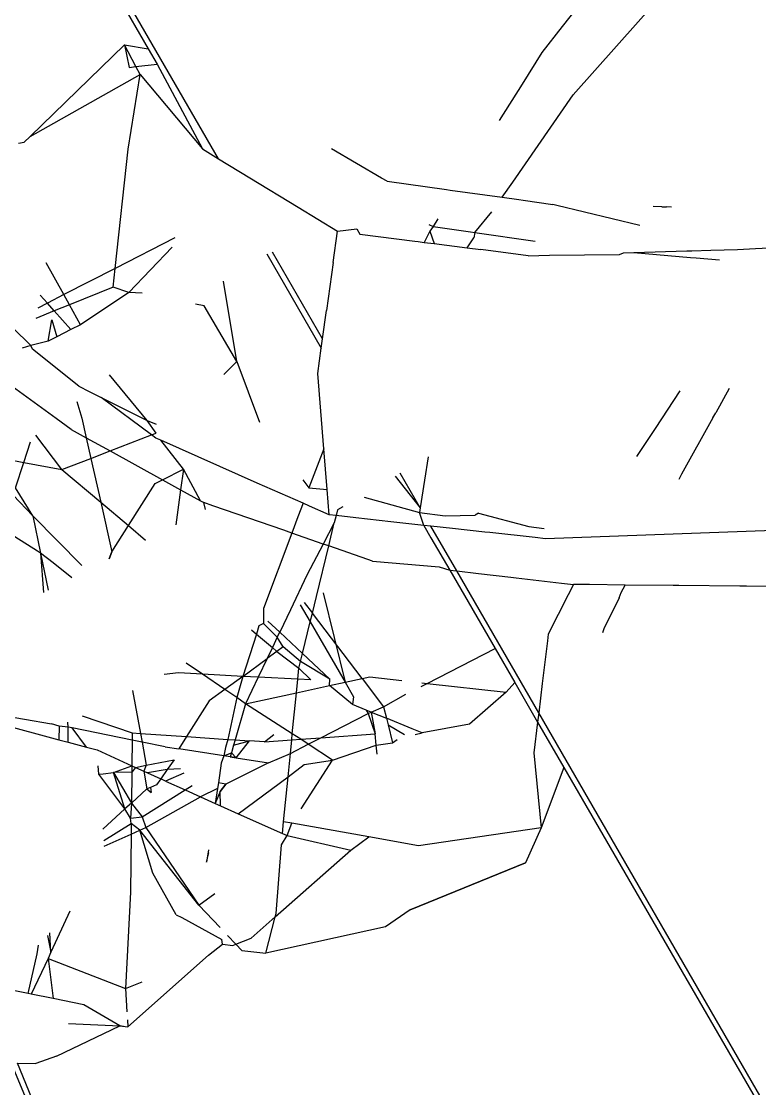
# Model space of a CAD drawing. Header units: inches. Extents: x 3324238 to 135265466, y -1036581 to 20094598.
# Drawn here: x 3354735.7268 to 3354735.97, y -519089.3558 to -519089.0039 of the extents above; entities that cross this region are included whole.
import ezdxf

# ---------------------------------------------------------------- set-up
doc = ezdxf.new("R2010")
doc.units = ezdxf.units.IN
doc.header["$MEASUREMENT"] = 0

msp = doc.modelspace()

# ---------------------------------------------------------------- linework, layer by layer
for p, q in [((3354735.7917, -519089.04922, 0.00267), (3354735.68972, -519088.87267, 0.00267)), ((3354735.73217, -519088.95003, 0.00267), (3354735.76856, -519089.013, 0.00267)), ((3354735.90863, -519089.0281, 0.00267), (3354735.95396, -519088.97701, 0.00267)), ((3354735.91769, -519088.98937, 0.00267), (3354735.90497, -519089.0056, 0.00267)), ((3354735.90497, -519089.0056, 0.00267), (3354735.89826, -519089.01417, 0.00267)), ((3354735.72967, -519089.04186, 0.00267), (3354735.76075, -519089.01166, 0.00267)), ((3354735.76075, -519089.01166, 0.00267), (3354735.76856, -519089.013, 0.00267)), ((3354735.76075, -519089.01166, 0.00267), (3354735.76232, -519089.01909, 0.00267)), ((3354735.76453, -519089.01883, 0.00267), (3354735.76075, -519089.01166, 0.00267)), ((3354735.76856, -519089.013, 0.00267), (3354735.77147, -519089.01803, 0.00267)), ((3354735.89826, -519089.01417, 0.00267), (3354735.89172, -519089.02462, 0.00267)), ((3354735.76232, -519089.01909, 0.00267), (3354735.76453, -519089.01883, 0.00267)), ((3354735.76453, -519089.01883, 0.00267), (3354735.77147, -519089.01803, 0.00267)), ((3354735.76588, -519089.02141, 0.00267), (3354735.76453, -519089.01883, 0.00267)), ((3354735.77147, -519089.01803, 0.00267), (3354735.7864, -519089.04599, 0.00267)), ((3354735.72967, -519089.04186, 0.00267), (3354735.76588, -519089.02141, 0.00267)), ((3354735.76191, -519089.04604, 0.00267), (3354735.76588, -519089.02141, 0.00267)), ((3354735.76588, -519089.02141, 0.00267), (3354735.7864, -519089.04599, 0.00267)), ((3354735.89172, -519089.02462, 0.00267), (3354735.88421, -519089.03663, 0.00267)), ((3354735.90119, -519089.03882, 0.00267), (3354735.90863, -519089.0281, 0.00267)), ((3354735.88866, -519089.05689, 0.00267), (3354735.90119, -519089.03882, 0.00267)), ((3354735.72581, -519089.04404, 0.00267), (3354735.72769, -519089.04379, 0.00267)), ((3354735.72769, -519089.04379, 0.00267), (3354735.72967, -519089.04186, 0.00267)), ((3354735.75769, -519089.08536, 0.00267), (3354735.76191, -519089.04604, 0.00267)), ((3354735.7864, -519089.04599, 0.00267), (3354735.7917, -519089.04922, 0.00267)), ((3354735.84546, -519089.05559, 0.00267), (3354735.82892, -519089.04599, 0.00267)), ((3354735.7917, -519089.04922, 0.00267), (3354735.80204, -519089.05552, 0.00267)), ((3354735.80204, -519089.05552, 0.00267), (3354735.81792, -519089.06519, 0.00267)), ((3354735.84728, -519089.05665, 0.00267), (3354735.84546, -519089.05559, 0.00267)), ((3354735.84728, -519089.05665, 0.00267), (3354735.86679, -519089.05936, 0.00267)), ((3354735.88517, -519089.06192, 0.00267), (3354735.88866, -519089.05689, 0.00267)), ((3354735.86679, -519089.05936, 0.00267), (3354735.8681, -519089.05955, 0.00267)), ((3354735.8681, -519089.05955, 0.00267), (3354735.88517, -519089.06192, 0.00267)), ((3354735.81792, -519089.06519, 0.00267), (3354735.83091, -519089.0731, 0.00267)), ((3354735.88517, -519089.06192, 0.00267), (3354735.89062, -519089.06268, 0.00267)), ((3354735.89062, -519089.06268, 0.00267), (3354735.89212, -519089.06289, 0.00267)), ((3354735.89212, -519089.06289, 0.00267), (3354735.90191, -519089.06425, 0.00267)), ((3354735.90324, -519089.06458, 0.00267), (3354735.90191, -519089.06425, 0.00267)), ((3354735.93055, -519089.07125, 0.00267), (3354735.90324, -519089.06458, 0.00267)), ((3354735.93775, -519089.06507, 0.00267), (3354735.93493, -519089.06501, 0.00267)), ((3354735.93775, -519089.06507, 0.00267), (3354735.93935, -519089.06511, 0.00267)), ((3354735.94102, -519089.06515, 0.00267), (3354735.93935, -519089.06511, 0.00267)), ((3354735.87616, -519089.0735, 0.00267), (3354735.88182, -519089.06676, 0.00267)), ((3354735.86099, -519089.07085, 0.00267), (3354735.86245, -519089.07151, 0.00267)), ((3354735.86245, -519089.07151, 0.00267), (3354735.86137, -519089.07313, 0.00267)), ((3354735.86397, -519089.06898, 0.00267), (3354735.86245, -519089.07151, 0.00267)), ((3354735.86245, -519089.07151, 0.00267), (3354735.87476, -519089.0733, 0.00267)), ((3354735.77736, -519089.07527, 0.00267), (3354735.75769, -519089.08536, 0.00267)), ((3354735.82949, -519089.08342, 0.00267), (3354735.83091, -519089.0731, 0.00267)), ((3354735.83091, -519089.0731, 0.00267), (3354735.83727, -519089.07231, 0.00267)), ((3354735.83727, -519089.07231, 0.00267), (3354735.83828, -519089.07405, 0.00267)), ((3354735.83828, -519089.07405, 0.00267), (3354735.85637, -519089.07637, 0.00267)), ((3354735.86137, -519089.07313, 0.00267), (3354735.85953, -519089.07678, 0.00267)), ((3354735.86137, -519089.07313, 0.00267), (3354735.86279, -519089.0772, 0.00267)), ((3354735.87362, -519089.07859, 0.00267), (3354735.8759, -519089.07529, 0.00267)), ((3354735.87476, -519089.0733, 0.00267), (3354735.87616, -519089.0735, 0.00267)), ((3354735.87616, -519089.0735, 0.00267), (3354735.8759, -519089.07529, 0.00267)), ((3354735.87616, -519089.0735, 0.00267), (3354735.89607, -519089.07639, 0.00267)), ((3354735.77642, -519089.07833, 0.00267), (3354735.7622, -519089.09335, 0.00267)), ((3354735.85637, -519089.07637, 0.00267), (3354735.85755, -519089.07652, 0.00267)), ((3354735.85755, -519089.07652, 0.00267), (3354735.85953, -519089.07678, 0.00267)), ((3354735.85953, -519089.07678, 0.00267), (3354735.86279, -519089.0772, 0.00267)), ((3354735.86279, -519089.0772, 0.00267), (3354735.87362, -519089.07859, 0.00267)), ((3354735.87362, -519089.07859, 0.00267), (3354735.87812, -519089.07917, 0.00267)), ((3354735.89376, -519089.08118, 0.00267), (3354735.87812, -519089.07917, 0.00267)), ((3354735.9539, -519089.07937, 0.00267), (3354735.96271, -519089.07911, 0.00267)), ((3354735.96271, -519089.07911, 0.00267), (3354735.96868, -519089.07879, 0.00267)), ((3354735.96868, -519089.07879, 0.00267), (3354735.97733, -519089.07833, 0.00267)), ((3354735.80762, -519089.08058, 0.00267), (3354735.82559, -519089.11166, 0.00267)), ((3354735.82601, -519089.1086, 0.00267), (3354735.80948, -519089.07998, 0.00267)), ((3354735.89376, -519089.08118, 0.00267), (3354735.90081, -519089.08096, 0.00267)), ((3354735.90081, -519089.08096, 0.00267), (3354735.92383, -519089.08081, 0.00267)), ((3354735.92383, -519089.08081, 0.00267), (3354735.92511, -519089.08023, 0.00267)), ((3354735.92511, -519089.08023, 0.00267), (3354735.9286, -519089.08013, 0.00267)), ((3354735.9286, -519089.08013, 0.00267), (3354735.94606, -519089.07961, 0.00267)), ((3354735.9286, -519089.08013, 0.00267), (3354735.94729, -519089.08176, 0.00267)), ((3354735.94606, -519089.07961, 0.00267), (3354735.94769, -519089.07956, 0.00267)), ((3354735.94729, -519089.08176, 0.00267), (3354735.94906, -519089.08192, 0.00267)), ((3354735.94769, -519089.07956, 0.00267), (3354735.9539, -519089.07937, 0.00267)), ((3354735.94906, -519089.08192, 0.00267), (3354735.95682, -519089.0826, 0.00267)), ((3354735.74077, -519089.09403, 0.00267), (3354735.73498, -519089.08352, 0.00267)), ((3354735.75769, -519089.08536, 0.00267), (3354735.74077, -519089.09403, 0.00267)), ((3354735.75703, -519089.09153, 0.00267), (3354735.75769, -519089.08536, 0.00267)), ((3354735.82949, -519089.08342, 0.00267), (3354735.8273, -519089.09924, 0.00267)), ((3354735.79781, -519089.11606, 0.00267), (3354735.79331, -519089.08962, 0.00267)), ((3354735.75703, -519089.09153, 0.00267), (3354735.74261, -519089.09738, 0.00267)), ((3354735.7622, -519089.09335, 0.00267), (3354735.74622, -519089.10393, 0.00267)), ((3354735.7622, -519089.09335, 0.00267), (3354735.75703, -519089.09153, 0.00267)), ((3354735.76655, -519089.09351, 0.00267), (3354735.7622, -519089.09335, 0.00267)), ((3354735.73533, -519089.09682, 0.00267), (3354735.73217, -519089.09844, 0.00267)), ((3354735.73533, -519089.09682, 0.00267), (3354735.73298, -519089.09415, 0.00267)), ((3354735.74077, -519089.09403, 0.00267), (3354735.73533, -519089.09682, 0.00267)), ((3354735.73762, -519089.0994, 0.00267), (3354735.73533, -519089.09682, 0.00267)), ((3354735.74261, -519089.09738, 0.00267), (3354735.74077, -519089.09403, 0.00267)), ((3354735.73762, -519089.0994, 0.00267), (3354735.73152, -519089.10188, 0.00267)), ((3354735.74261, -519089.09738, 0.00267), (3354735.73762, -519089.0994, 0.00267)), ((3354735.74306, -519089.10555, 0.00267), (3354735.73762, -519089.0994, 0.00267)), ((3354735.74622, -519089.10393, 0.00267), (3354735.74261, -519089.09738, 0.00267)), ((3354735.78701, -519089.09776, 0.00267), (3354735.78413, -519089.09716, 0.00267)), ((3354735.79781, -519089.11606, 0.00267), (3354735.78701, -519089.09776, 0.00267)), ((3354735.82601, -519089.1086, 0.00267), (3354735.8273, -519089.09924, 0.00267)), ((3354735.73556, -519089.10939, 0.00267), (3354735.7368, -519089.10232, 0.00267)), ((3354735.7368, -519089.10232, 0.00267), (3354735.7385, -519089.10789, 0.00267)), ((3354735.72985, -519089.11076, 0.00267), (3354735.72397, -519089.10494, 0.00267)), ((3354735.74306, -519089.10555, 0.00267), (3354735.7385, -519089.10789, 0.00267)), ((3354735.74622, -519089.10393, 0.00267), (3354735.74306, -519089.10555, 0.00267)), ((3354735.72985, -519089.11076, 0.00267), (3354735.72704, -519089.11166, 0.00267)), ((3354735.73556, -519089.10939, 0.00267), (3354735.72985, -519089.11076, 0.00267)), ((3354735.73046, -519089.11201, 0.00267), (3354735.72985, -519089.11076, 0.00267)), ((3354735.7385, -519089.10789, 0.00267), (3354735.73556, -519089.10939, 0.00267)), ((3354735.82559, -519089.11166, 0.00267), (3354735.82601, -519089.1086, 0.00267)), ((3354735.74568, -519089.12424, 0.00267), (3354735.73046, -519089.11201, 0.00267)), ((3354735.82443, -519089.12007, 0.00267), (3354735.82559, -519089.11166, 0.00267)), ((3354735.79349, -519089.12034, 0.00267), (3354735.79781, -519089.11606, 0.00267)), ((3354735.79781, -519089.11606, 0.00267), (3354735.80526, -519089.13606, 0.00267)), ((3354735.73823, -519089.13487, 0.00267), (3354735.71652, -519089.11916, 0.00267)), ((3354735.76824, -519089.13552, 0.00267), (3354735.75576, -519089.12047, 0.00267)), ((3354735.82642, -519089.14488, 0.00267), (3354735.82443, -519089.12007, 0.00267)), ((3354735.74568, -519089.12424, 0.00267), (3354735.74909, -519089.12595, 0.00267)), ((3354735.96002, -519089.125, 0.00267), (3354735.95558, -519089.13297, 0.00267)), ((3354735.74909, -519089.12595, 0.00267), (3354735.75301, -519089.12791, 0.00267)), ((3354735.75301, -519089.12791, 0.00267), (3354735.76824, -519089.13552, 0.00267)), ((3354735.76967, -519089.14025, 0.00267), (3354735.75301, -519089.12791, 0.00267)), ((3354735.94375, -519089.12577, 0.00267), (3354735.93558, -519089.13812, 0.00267)), ((3354735.74503, -519089.12929, 0.00267), (3354735.74669, -519089.13474, 0.00267)), ((3354735.74319, -519089.13846, 0.00267), (3354735.73823, -519089.13487, 0.00267)), ((3354735.74669, -519089.13474, 0.00267), (3354735.74813, -519089.14119, 0.00267)), ((3354735.76824, -519089.13552, 0.00267), (3354735.77121, -519089.13673, 0.00267)), ((3354735.77114, -519089.13967, 0.00267), (3354735.76824, -519089.13552, 0.00267)), ((3354735.95462, -519089.13469, 0.00267), (3354735.9443, -519089.15322, 0.00267)), ((3354735.95462, -519089.13469, 0.00267), (3354735.95558, -519089.13297, 0.00267)), ((3354735.74319, -519089.13846, 0.00267), (3354735.74813, -519089.14119, 0.00267)), ((3354735.93558, -519089.13812, 0.00267), (3354735.92942, -519089.14742, 0.00267)), ((3354735.72753, -519089.14932, 0.00267), (3354735.72973, -519089.14259, 0.00267)), ((3354735.74014, -519089.15172, 0.00267), (3354735.7315, -519089.1404, 0.00267)), ((3354735.74813, -519089.14119, 0.00267), (3354735.74966, -519089.14802, 0.00267)), ((3354735.74813, -519089.14119, 0.00267), (3354735.75602, -519089.14555, 0.00267)), ((3354735.75602, -519089.14555, 0.00267), (3354735.76967, -519089.14025, 0.00267)), ((3354735.76967, -519089.14025, 0.00267), (3354735.77114, -519089.13967, 0.00267)), ((3354735.7711, -519089.14131, 0.00267), (3354735.76967, -519089.14025, 0.00267)), ((3354735.7727, -519089.14202, 0.00267), (3354735.7711, -519089.14131, 0.00267)), ((3354735.7802, -519089.15156, 0.00267), (3354735.7727, -519089.14202, 0.00267)), ((3354735.80448, -519089.15613, 0.00267), (3354735.7727, -519089.14202, 0.00267)), ((3354735.74966, -519089.14802, 0.00267), (3354735.75602, -519089.14555, 0.00267)), ((3354735.75602, -519089.14555, 0.00267), (3354735.77322, -519089.15505, 0.00267)), ((3354735.82642, -519089.14488, 0.00267), (3354735.82149, -519089.15773, 0.00267)), ((3354735.82749, -519089.15827, 0.00267), (3354735.82642, -519089.14488, 0.00267)), ((3354735.72194, -519089.14826, 0.00267), (3354735.72753, -519089.14932, 0.00267)), ((3354735.72479, -519089.15775, 0.00267), (3354735.72753, -519089.14932, 0.00267)), ((3354735.72753, -519089.14932, 0.00267), (3354735.74014, -519089.15172, 0.00267)), ((3354735.74014, -519089.15172, 0.00267), (3354735.74966, -519089.14802, 0.00267)), ((3354735.74966, -519089.14802, 0.00267), (3354735.7529, -519089.16249, 0.00267)), ((3354735.86078, -519089.14748, 0.00267), (3354735.85959, -519089.15514, 0.00267)), ((3354735.74014, -519089.15172, 0.00267), (3354735.7529, -519089.16249, 0.00267)), ((3354735.77322, -519089.15505, 0.00267), (3354735.7802, -519089.15156, 0.00267)), ((3354735.7802, -519089.15156, 0.00267), (3354735.77924, -519089.15838, 0.00267)), ((3354735.78582, -519089.16201, 0.00267), (3354735.7802, -519089.15156, 0.00267)), ((3354735.85817, -519089.16428, 0.00267), (3354735.85159, -519089.15288, 0.00267)), ((3354735.76202, -519089.17019, 0.00267), (3354735.7708, -519089.15626, 0.00267)), ((3354735.7708, -519089.15626, 0.00267), (3354735.77322, -519089.15505, 0.00267)), ((3354735.77322, -519089.15505, 0.00267), (3354735.77924, -519089.15838, 0.00267)), ((3354735.81958, -519089.16283, 0.00267), (3354735.80448, -519089.15613, 0.00267)), ((3354735.8195, -519089.15507, 0.00267), (3354735.82149, -519089.15773, 0.00267)), ((3354735.84996, -519089.15383, 0.00267), (3354735.85817, -519089.16428, 0.00267)), ((3354735.85959, -519089.15514, 0.00267), (3354735.85817, -519089.16428, 0.00267)), ((3354735.9443, -519089.15322, 0.00267), (3354735.94335, -519089.15493, 0.00267)), ((3354735.72401, -519089.16012, 0.00267), (3354735.73052, -519089.16697, 0.00267)), ((3354735.73052, -519089.16697, 0.00267), (3354735.72479, -519089.15775, 0.00267)), ((3354735.77924, -519089.15838, 0.00267), (3354735.77764, -519089.16989, 0.00267)), ((3354735.77924, -519089.15838, 0.00267), (3354735.78582, -519089.16201, 0.00267)), ((3354735.82149, -519089.15773, 0.00267), (3354735.82749, -519089.15827, 0.00267)), ((3354735.82816, -519089.16664, 0.00267), (3354735.82749, -519089.15827, 0.00267)), ((3354735.7529, -519089.16249, 0.00267), (3354735.75655, -519089.17885, 0.00267)), ((3354735.7529, -519089.16249, 0.00267), (3354735.76202, -519089.17019, 0.00267)), ((3354735.78582, -519089.16201, 0.00267), (3354735.78686, -519089.16259, 0.00267)), ((3354735.78738, -519089.16489, 0.00267), (3354735.78686, -519089.16259, 0.00267)), ((3354735.78985, -519089.16363, 0.00267), (3354735.78686, -519089.16259, 0.00267)), ((3354735.81319, -519089.17173, 0.00267), (3354735.78985, -519089.16363, 0.00267)), ((3354735.81958, -519089.16283, 0.00267), (3354735.81791, -519089.16729, 0.00267)), ((3354735.82167, -519089.16375, 0.00267), (3354735.81958, -519089.16283, 0.00267)), ((3354735.83976, -519089.16076, 0.00267), (3354735.85793, -519089.16585, 0.00267)), ((3354735.73052, -519089.16697, 0.00267), (3354735.7331, -519089.17931, 0.00267)), ((3354735.73052, -519089.16697, 0.00267), (3354735.74665, -519089.18336, 0.00267)), ((3354735.82816, -519089.16664, 0.00267), (3354735.82167, -519089.16375, 0.00267)), ((3354735.83046, -519089.16689, 0.00267), (3354735.82816, -519089.16664, 0.00267)), ((3354735.83046, -519089.16689, 0.00267), (3354735.82987, -519089.16931, 0.00267)), ((3354735.83092, -519089.16502, 0.00267), (3354735.83046, -519089.16689, 0.00267)), ((3354735.83701, -519089.16761, 0.00267), (3354735.83046, -519089.16689, 0.00267)), ((3354735.83265, -519089.164, 0.00267), (3354735.83092, -519089.16502, 0.00267)), ((3354735.85817, -519089.16428, 0.00267), (3354735.85793, -519089.16585, 0.00267)), ((3354735.85936, -519089.17009, 0.00267), (3354735.85793, -519089.16585, 0.00267)), ((3354735.85793, -519089.16585, 0.00267), (3354735.86641, -519089.16694, 0.00267)), ((3354735.86641, -519089.16694, 0.00267), (3354735.87627, -519089.16671, 0.00267)), ((3354735.87743, -519089.16611, 0.00267), (3354735.87627, -519089.16671, 0.00267)), ((3354735.87743, -519089.16611, 0.00267), (3354735.89397, -519089.17046, 0.00267)), ((3354735.75655, -519089.17885, 0.00267), (3354735.76202, -519089.17019, 0.00267)), ((3354735.76202, -519089.17019, 0.00267), (3354735.76769, -519089.17499, 0.00267)), ((3354735.81791, -519089.16729, 0.00267), (3354735.81589, -519089.17267, 0.00267)), ((3354735.82987, -519089.16931, 0.00267), (3354735.82623, -519089.17627, 0.00267)), ((3354735.82803, -519089.17689, 0.00267), (3354735.82987, -519089.16931, 0.00267)), ((3354735.84848, -519089.16888, 0.00267), (3354735.83701, -519089.16761, 0.00267)), ((3354735.85936, -519089.17009, 0.00267), (3354735.84848, -519089.16888, 0.00267)), ((3354735.86168, -519089.17034, 0.00267), (3354735.85936, -519089.17009, 0.00267)), ((3354735.85936, -519089.17009, 0.00267), (3354735.86172, -519089.17417, 0.00267)), ((3354735.86883, -519089.17113, 0.00267), (3354735.86168, -519089.17034, 0.00267)), ((3354735.87021, -519089.18512, 0.00267), (3354735.86168, -519089.17034, 0.00267)), ((3354735.89397, -519089.17046, 0.00267), (3354735.89901, -519089.1711, 0.00267)), ((3354735.73213, -519089.17856, 0.00267), (3354735.72038, -519089.17128, 0.00267)), ((3354735.81589, -519089.17267, 0.00267), (3354735.80659, -519089.19746, 0.00267)), ((3354735.81589, -519089.17267, 0.00267), (3354735.81319, -519089.17173, 0.00267)), ((3354735.82623, -519089.17627, 0.00267), (3354735.81589, -519089.17267, 0.00267)), ((3354735.86172, -519089.17417, 0.00267), (3354735.86789, -519089.18485, 0.00267)), ((3354735.87949, -519089.17231, 0.00267), (3354735.86883, -519089.17113, 0.00267)), ((3354735.88113, -519089.17249, 0.00267), (3354735.87949, -519089.17231, 0.00267)), ((3354735.8961, -519089.17415, 0.00267), (3354735.88113, -519089.17249, 0.00267)), ((3354735.89943, -519089.17452, 0.00267), (3354735.8961, -519089.17415, 0.00267)), ((3354735.97459, -519089.17177, 0.00267), (3354735.89943, -519089.17452, 0.00267)), ((3354735.82623, -519089.17627, 0.00267), (3354735.82085, -519089.18655, 0.00267)), ((3354735.82398, -519089.19351, 0.00267), (3354735.82803, -519089.17689, 0.00267)), ((3354735.82803, -519089.17689, 0.00267), (3354735.82623, -519089.17627, 0.00267)), ((3354735.84089, -519089.18136, 0.00267), (3354735.82803, -519089.17689, 0.00267)), ((3354735.7331, -519089.17931, 0.00267), (3354735.73213, -519089.17856, 0.00267)), ((3354735.7331, -519089.17931, 0.00267), (3354735.73562, -519089.19142, 0.00267)), ((3354735.7331, -519089.17931, 0.00267), (3354735.73402, -519089.19224, 0.00267)), ((3354735.73719, -519089.18248, 0.00267), (3354735.7331, -519089.17931, 0.00267)), ((3354735.75573, -519089.18111, 0.00267), (3354735.75655, -519089.17885, 0.00267)), ((3354735.75655, -519089.17885, 0.00267), (3354735.75573, -519089.18111, 0.00267)), ((3354735.74343, -519089.18742, 0.00267), (3354735.73719, -519089.18248, 0.00267)), ((3354735.84244, -519089.1819, 0.00267), (3354735.84089, -519089.18136, 0.00267)), ((3354735.84244, -519089.1819, 0.00267), (3354735.86446, -519089.18376, 0.00267)), ((3354735.86446, -519089.18376, 0.00267), (3354735.86789, -519089.18485, 0.00267)), ((3354735.86789, -519089.18485, 0.00267), (3354735.87021, -519089.18512, 0.00267)), ((3354735.86789, -519089.18485, 0.00267), (3354735.88284, -519089.21072, 0.00267)), ((3354735.82085, -519089.18655, 0.00267), (3354735.81544, -519089.19789, 0.00267)), ((3354735.89723, -519089.23189, 0.00267), (3354735.87021, -519089.18512, 0.00267)), ((3354735.87021, -519089.18512, 0.00267), (3354735.87739, -519089.18595, 0.00267)), ((3354735.87739, -519089.18595, 0.00267), (3354735.88803, -519089.18718, 0.00267)), ((3354735.88803, -519089.18718, 0.00267), (3354735.88976, -519089.18738, 0.00267)), ((3354735.88976, -519089.18738, 0.00267), (3354735.90475, -519089.18912, 0.00267)), ((3354735.90475, -519089.18912, 0.00267), (3354735.90871, -519089.18958, 0.00267)), ((3354735.90871, -519089.18958, 0.00267), (3354735.90698, -519089.19297, 0.00267)), ((3354735.91397, -519089.18963, 0.00267), (3354735.90871, -519089.18958, 0.00267)), ((3354735.92573, -519089.18976, 0.00267), (3354735.91397, -519089.18963, 0.00267)), ((3354735.92439, -519089.19222, 0.00267), (3354735.92573, -519089.18976, 0.00267)), ((3354735.94149, -519089.18992, 0.00267), (3354735.92573, -519089.18976, 0.00267)), ((3354735.94342, -519089.18994, 0.00267), (3354735.94149, -519089.18992, 0.00267)), ((3354735.96349, -519089.19014, 0.00267), (3354735.94342, -519089.18994, 0.00267)), ((3354735.96565, -519089.19017, 0.00267), (3354735.96349, -519089.19014, 0.00267)), ((3354735.97704, -519089.19028, 0.00267), (3354735.96565, -519089.19017, 0.00267)), ((3354735.82264, -519089.19904, 0.00267), (3354735.82398, -519089.19351, 0.00267)), ((3354735.82618, -519089.19238, 0.00267), (3354735.83344, -519089.22181, 0.00267)), ((3354735.90698, -519089.19297, 0.00267), (3354735.90035, -519089.20594, 0.00267)), ((3354735.92374, -519089.19398, 0.00267), (3354735.91867, -519089.20423, 0.00267)), ((3354735.92374, -519089.19398, 0.00267), (3354735.92439, -519089.19222, 0.00267)), ((3354735.80659, -519089.19746, 0.00267), (3354735.80654, -519089.20245, 0.00267)), ((3354735.81544, -519089.19789, 0.00267), (3354735.81189, -519089.20532, 0.00267)), ((3354735.81864, -519089.19625, 0.00267), (3354735.82193, -519089.20193, 0.00267)), ((3354735.81999, -519089.19555, 0.00267), (3354735.82264, -519089.19904, 0.00267)), ((3354735.81189, -519089.20532, 0.00267), (3354735.80802, -519089.20169, 0.00267)), ((3354735.81939, -519089.21236, 0.00267), (3354735.82193, -519089.20193, 0.00267)), ((3354735.82193, -519089.20193, 0.00267), (3354735.82264, -519089.19904, 0.00267)), ((3354735.82193, -519089.20193, 0.00267), (3354735.83344, -519089.22181, 0.00267)), ((3354735.83901, -519089.2206, 0.00267), (3354735.82264, -519089.19904, 0.00267)), ((3354735.80427, -519089.20594, 0.00267), (3354735.79968, -519089.21988, 0.00267)), ((3354735.80256, -519089.20449, 0.00267), (3354735.80427, -519089.20594, 0.00267)), ((3354735.80502, -519089.20323, 0.00267), (3354735.80427, -519089.20594, 0.00267)), ((3354735.80427, -519089.20594, 0.00267), (3354735.80948, -519089.21036, 0.00267)), ((3354735.80654, -519089.20245, 0.00267), (3354735.80502, -519089.20323, 0.00267)), ((3354735.80654, -519089.20245, 0.00267), (3354735.8111, -519089.20696, 0.00267)), ((3354735.8111, -519089.20696, 0.00267), (3354735.81189, -519089.20532, 0.00267)), ((3354735.81939, -519089.21236, 0.00267), (3354735.81189, -519089.20532, 0.00267)), ((3354735.90035, -519089.20594, 0.00267), (3354735.90008, -519089.20815, 0.00267)), ((3354735.91867, -519089.20423, 0.00267), (3354735.91828, -519089.20554, 0.00267)), ((3354735.8111, -519089.20696, 0.00267), (3354735.80948, -519089.21036, 0.00267)), ((3354735.81298, -519089.21017, 0.00267), (3354735.8111, -519089.20696, 0.00267)), ((3354735.90008, -519089.20815, 0.00267), (3354735.89838, -519089.22228, 0.00267)), ((3354735.80948, -519089.21036, 0.00267), (3354735.80774, -519089.214, 0.00267)), ((3354735.81099, -519089.21163, 0.00267), (3354735.80774, -519089.214, 0.00267)), ((3354735.80948, -519089.21036, 0.00267), (3354735.81099, -519089.21163, 0.00267)), ((3354735.81298, -519089.21017, 0.00267), (3354735.81099, -519089.21163, 0.00267)), ((3354735.81099, -519089.21163, 0.00267), (3354735.81823, -519089.21714, 0.00267)), ((3354735.81876, -519089.21497, 0.00267), (3354735.81298, -519089.21017, 0.00267)), ((3354735.81876, -519089.21497, 0.00267), (3354735.81939, -519089.21236, 0.00267)), ((3354735.82844, -519089.22084, 0.00267), (3354735.81939, -519089.21236, 0.00267)), ((3354735.86047, -519089.22218, 0.00267), (3354735.88284, -519089.21072, 0.00267)), ((3354735.88284, -519089.21072, 0.00267), (3354735.88932, -519089.22193, 0.00267)), ((3354735.78647, -519089.21919, 0.00267), (3354735.78106, -519089.21551, 0.00267)), ((3354735.79968, -519089.21988, 0.00267), (3354735.80774, -519089.214, 0.00267)), ((3354735.80774, -519089.214, 0.00267), (3354735.8048, -519089.22015, 0.00267)), ((3354735.81823, -519089.21714, 0.00267), (3354735.81876, -519089.21497, 0.00267)), ((3354735.82844, -519089.22084, 0.00267), (3354735.81876, -519089.21497, 0.00267)), ((3354735.77854, -519089.21877, 0.00267), (3354735.77384, -519089.21921, 0.00267)), ((3354735.78647, -519089.21919, 0.00267), (3354735.77854, -519089.21877, 0.00267)), ((3354735.79968, -519089.21988, 0.00267), (3354735.78647, -519089.21919, 0.00267)), ((3354735.79379, -519089.22418, 0.00267), (3354735.78647, -519089.21919, 0.00267)), ((3354735.79968, -519089.21988, 0.00267), (3354735.79379, -519089.22418, 0.00267)), ((3354735.79968, -519089.21988, 0.00267), (3354735.79776, -519089.22688, 0.00267)), ((3354735.8048, -519089.22015, 0.00267), (3354735.79968, -519089.21988, 0.00267)), ((3354735.81786, -519089.22084, 0.00267), (3354735.81823, -519089.21714, 0.00267)), ((3354735.81823, -519089.21714, 0.00267), (3354735.82211, -519089.22106, 0.00267)), ((3354735.8048, -519089.22015, 0.00267), (3354735.80062, -519089.22892, 0.00267)), ((3354735.81786, -519089.22084, 0.00267), (3354735.8048, -519089.22015, 0.00267)), ((3354735.81741, -519089.22528, 0.00267), (3354735.81786, -519089.22084, 0.00267)), ((3354735.81741, -519089.22528, 0.00267), (3354735.82833, -519089.22292, 0.00267)), ((3354735.82211, -519089.22106, 0.00267), (3354735.81786, -519089.22084, 0.00267)), ((3354735.82833, -519089.22292, 0.00267), (3354735.82844, -519089.22084, 0.00267)), ((3354735.82833, -519089.22292, 0.00267), (3354735.83344, -519089.22181, 0.00267)), ((3354735.83589, -519089.2292, 0.00267), (3354735.82833, -519089.22292, 0.00267)), ((3354735.83344, -519089.22181, 0.00267), (3354735.83901, -519089.2206, 0.00267)), ((3354735.83344, -519089.22181, 0.00267), (3354735.83622, -519089.2266, 0.00267)), ((3354735.83901, -519089.2206, 0.00267), (3354735.84155, -519089.22005, 0.00267)), ((3354735.83901, -519089.2206, 0.00267), (3354735.84605, -519089.22988, 0.00267)), ((3354735.84155, -519089.22005, 0.00267), (3354735.85215, -519089.22124, 0.00267)), ((3354735.85847, -519089.22321, 0.00267), (3354735.86047, -519089.22218, 0.00267)), ((3354735.85866, -519089.22198, 0.00267), (3354735.86047, -519089.22218, 0.00267)), ((3354735.86047, -519089.22218, 0.00267), (3354735.8865, -519089.22511, 0.00267)), ((3354735.88932, -519089.22193, 0.00267), (3354735.8865, -519089.22511, 0.00267)), ((3354735.88932, -519089.22193, 0.00267), (3354735.89686, -519089.23497, 0.00267)), ((3354735.89838, -519089.22228, 0.00267), (3354735.89723, -519089.23189, 0.00267)), ((3354735.76338, -519089.22457, 0.00267), (3354735.76598, -519089.2387, 0.00267)), ((3354735.79379, -519089.22418, 0.00267), (3354735.78861, -519089.22796, 0.00267)), ((3354735.79776, -519089.22688, 0.00267), (3354735.79379, -519089.22418, 0.00267)), ((3354735.79776, -519089.22688, 0.00267), (3354735.79477, -519089.24068, 0.00267)), ((3354735.80062, -519089.22892, 0.00267), (3354735.79776, -519089.22688, 0.00267)), ((3354735.80062, -519089.22892, 0.00267), (3354735.81741, -519089.22528, 0.00267)), ((3354735.81604, -519089.23882, 0.00267), (3354735.81741, -519089.22528, 0.00267)), ((3354735.83622, -519089.2266, 0.00267), (3354735.83589, -519089.2292, 0.00267)), ((3354735.84605, -519089.22988, 0.00267), (3354735.85344, -519089.22579, 0.00267)), ((3354735.8865, -519089.22511, 0.00267), (3354735.87445, -519089.23564, 0.00267)), ((3354735.69406, -519089.22821, 0.00267), (3354735.73669, -519089.23548, 0.00267)), ((3354735.78861, -519089.22796, 0.00267), (3354735.78118, -519089.23975, 0.00267)), ((3354735.80062, -519089.22892, 0.00267), (3354735.79717, -519089.24085, 0.00267)), ((3354735.81604, -519089.23882, 0.00267), (3354735.80062, -519089.22892, 0.00267)), ((3354735.84042, -519089.23102, 0.00267), (3354735.83589, -519089.2292, 0.00267)), ((3354735.84199, -519089.23166, 0.00267), (3354735.84605, -519089.22988, 0.00267)), ((3354735.84605, -519089.22988, 0.00267), (3354735.84702, -519089.23369, 0.00267)), ((3354735.70883, -519089.23266, 0.00267), (3354735.73304, -519089.23913, 0.00267)), ((3354735.74676, -519089.23293, 0.00267), (3354735.76327, -519089.23851, 0.00267)), ((3354735.82543, -519089.24015, 0.00267), (3354735.84103, -519089.23215, 0.00267)), ((3354735.84199, -519089.23166, 0.00267), (3354735.84042, -519089.23102, 0.00267)), ((3354735.84042, -519089.23102, 0.00267), (3354735.84103, -519089.23215, 0.00267)), ((3354735.84103, -519089.23215, 0.00267), (3354735.84199, -519089.23166, 0.00267)), ((3354735.84103, -519089.23215, 0.00267), (3354735.8433, -519089.23883, 0.00267)), ((3354735.84199, -519089.23166, 0.00267), (3354735.8433, -519089.23883, 0.00267)), ((3354735.84199, -519089.23166, 0.00267), (3354735.84702, -519089.23369, 0.00267)), ((3354735.85555, -519089.23713, 0.00267), (3354735.84702, -519089.23369, 0.00267)), ((3354735.84702, -519089.23369, 0.00267), (3354735.84758, -519089.2359, 0.00267)), ((3354735.89723, -519089.23189, 0.00267), (3354735.89686, -519089.23497, 0.00267)), ((3354736.79874, -519090.79247, 0.00267), (3354735.89723, -519089.23189, 0.00267)), ((3354735.73921, -519089.23634, 0.00267), (3354735.73669, -519089.23548, 0.00267)), ((3354735.73921, -519089.23634, 0.00267), (3354735.73913, -519089.24077, 0.00267)), ((3354735.74213, -519089.23659, 0.00267), (3354735.73921, -519089.23634, 0.00267)), ((3354735.74213, -519089.23659, 0.00267), (3354735.74212, -519089.23503, 0.00267)), ((3354735.74216, -519089.24158, 0.00267), (3354735.74213, -519089.23659, 0.00267)), ((3354735.7435, -519089.23687, 0.00267), (3354735.74213, -519089.23659, 0.00267)), ((3354735.74825, -519089.24321, 0.00267), (3354735.7435, -519089.23687, 0.00267)), ((3354735.76325, -519089.2409, 0.00267), (3354735.7435, -519089.23687, 0.00267)), ((3354735.84758, -519089.2359, 0.00267), (3354735.84908, -519089.24181, 0.00267)), ((3354735.84758, -519089.2359, 0.00267), (3354735.85297, -519089.239, 0.00267)), ((3354735.85885, -519089.23846, 0.00267), (3354735.85555, -519089.23713, 0.00267)), ((3354735.87445, -519089.23564, 0.00267), (3354735.85885, -519089.23846, 0.00267)), ((3354735.89686, -519089.23497, 0.00267), (3354735.89564, -519089.24508, 0.00267)), ((3354735.89686, -519089.23497, 0.00267), (3354735.90553, -519089.24996, 0.00267)), ((3354735.73304, -519089.23913, 0.00267), (3354735.73913, -519089.24077, 0.00267)), ((3354735.73913, -519089.24077, 0.00267), (3354735.74216, -519089.24158, 0.00267)), ((3354735.76325, -519089.2409, 0.00267), (3354735.76315, -519089.24933, 0.00267)), ((3354735.76327, -519089.23851, 0.00267), (3354735.76325, -519089.2409, 0.00267)), ((3354735.76651, -519089.24156, 0.00267), (3354735.76325, -519089.2409, 0.00267)), ((3354735.76327, -519089.23851, 0.00267), (3354735.76598, -519089.2387, 0.00267)), ((3354735.76598, -519089.2387, 0.00267), (3354735.78118, -519089.23975, 0.00267)), ((3354735.76598, -519089.2387, 0.00267), (3354735.76651, -519089.24156, 0.00267)), ((3354735.78118, -519089.23975, 0.00267), (3354735.77862, -519089.24381, 0.00267)), ((3354735.78118, -519089.23975, 0.00267), (3354735.79477, -519089.24068, 0.00267)), ((3354735.79477, -519089.24068, 0.00267), (3354735.79405, -519089.24332, 0.00267)), ((3354735.79477, -519089.24068, 0.00267), (3354735.79717, -519089.24085, 0.00267)), ((3354735.79717, -519089.24085, 0.00267), (3354735.79666, -519089.24261, 0.00267)), ((3354735.79717, -519089.24085, 0.00267), (3354735.80198, -519089.24118, 0.00267)), ((3354735.80682, -519089.24151, 0.00267), (3354735.80992, -519089.23905, 0.00267)), ((3354735.80682, -519089.24151, 0.00267), (3354735.81584, -519089.24085, 0.00267)), ((3354735.81539, -519089.24529, 0.00267), (3354735.81584, -519089.24085, 0.00267)), ((3354735.81584, -519089.24085, 0.00267), (3354735.81604, -519089.23882, 0.00267)), ((3354735.81584, -519089.24085, 0.00267), (3354735.81881, -519089.24063, 0.00267)), ((3354735.81881, -519089.24063, 0.00267), (3354735.81604, -519089.23882, 0.00267)), ((3354735.81881, -519089.24063, 0.00267), (3354735.82543, -519089.24015, 0.00267)), ((3354735.8213, -519089.24226, 0.00267), (3354735.81881, -519089.24063, 0.00267)), ((3354735.8213, -519089.24226, 0.00267), (3354735.82543, -519089.24015, 0.00267)), ((3354735.82543, -519089.24015, 0.00267), (3354735.8433, -519089.23883, 0.00267)), ((3354735.8437, -519089.24257, 0.00267), (3354735.8433, -519089.23883, 0.00267)), ((3354735.84908, -519089.24181, 0.00267), (3354735.85063, -519089.24069, 0.00267)), ((3354735.85653, -519089.23909, 0.00267), (3354735.85885, -519089.23846, 0.00267)), ((3354735.74216, -519089.24158, 0.00267), (3354735.74825, -519089.24321, 0.00267)), ((3354735.74825, -519089.24321, 0.00267), (3354735.7517, -519089.24413, 0.00267)), ((3354735.7517, -519089.24413, 0.00267), (3354735.76315, -519089.24933, 0.00267)), ((3354735.76651, -519089.24156, 0.00267), (3354735.76791, -519089.24921, 0.00267)), ((3354735.77411, -519089.24311, 0.00267), (3354735.76651, -519089.24156, 0.00267)), ((3354735.77411, -519089.24311, 0.00267), (3354735.77862, -519089.24381, 0.00267)), ((3354735.79347, -519089.24612, 0.00267), (3354735.77862, -519089.24381, 0.00267)), ((3354735.79405, -519089.24332, 0.00267), (3354735.79347, -519089.24612, 0.00267)), ((3354735.79666, -519089.24261, 0.00267), (3354735.79596, -519089.24505, 0.00267)), ((3354735.79666, -519089.24261, 0.00267), (3354735.80198, -519089.24118, 0.00267)), ((3354735.79758, -519089.24676, 0.00267), (3354735.80198, -519089.24118, 0.00267)), ((3354735.80682, -519089.24151, 0.00267), (3354735.80198, -519089.24118, 0.00267)), ((3354735.81539, -519089.24529, 0.00267), (3354735.8213, -519089.24226, 0.00267)), ((3354735.8293, -519089.24749, 0.00267), (3354735.8213, -519089.24226, 0.00267)), ((3354735.8293, -519089.24749, 0.00267), (3354735.8437, -519089.24257, 0.00267)), ((3354735.8437, -519089.24257, 0.00267), (3354735.84908, -519089.24181, 0.00267)), ((3354735.84401, -519089.24548, 0.00267), (3354735.8437, -519089.24257, 0.00267)), ((3354735.76791, -519089.24921, 0.00267), (3354735.77712, -519089.24736, 0.00267)), ((3354735.77712, -519089.24736, 0.00267), (3354735.77482, -519089.25064, 0.00267)), ((3354735.79347, -519089.24612, 0.00267), (3354735.79263, -519089.24852, 0.00267)), ((3354735.79347, -519089.24612, 0.00267), (3354735.79596, -519089.24505, 0.00267)), ((3354735.79556, -519089.24644, 0.00267), (3354735.79347, -519089.24612, 0.00267)), ((3354735.79596, -519089.24505, 0.00267), (3354735.79556, -519089.24644, 0.00267)), ((3354735.79556, -519089.24644, 0.00267), (3354735.79758, -519089.24676, 0.00267)), ((3354735.79758, -519089.24676, 0.00267), (3354735.79556, -519089.24644, 0.00267)), ((3354735.79758, -519089.24676, 0.00267), (3354735.79596, -519089.24505, 0.00267)), ((3354735.79758, -519089.24676, 0.00267), (3354735.80822, -519089.24841, 0.00267)), ((3354735.80822, -519089.24841, 0.00267), (3354735.81539, -519089.24529, 0.00267)), ((3354735.81462, -519089.25296, 0.00267), (3354735.81539, -519089.24529, 0.00267)), ((3354735.81894, -519089.2636, 0.00267), (3354735.8293, -519089.24749, 0.00267)), ((3354735.81996, -519089.24899, 0.00267), (3354735.8293, -519089.24749, 0.00267)), ((3354735.89564, -519089.24508, 0.00267), (3354735.89808, -519089.26978, 0.00267)), ((3354735.75229, -519089.25217, 0.00267), (3354735.75208, -519089.2494, 0.00267)), ((3354735.75372, -519089.25205, 0.00267), (3354735.75716, -519089.25153, 0.00267)), ((3354735.75716, -519089.25153, 0.00267), (3354735.76315, -519089.24933, 0.00267)), ((3354735.76313, -519089.25142, 0.00267), (3354735.75716, -519089.25153, 0.00267)), ((3354735.75716, -519089.25153, 0.00267), (3354735.76301, -519089.26167, 0.00267)), ((3354735.76089, -519089.2636, 0.00267), (3354735.75716, -519089.25153, 0.00267)), ((3354735.76313, -519089.25142, 0.00267), (3354735.76301, -519089.26167, 0.00267)), ((3354735.76315, -519089.24933, 0.00267), (3354735.76313, -519089.25142, 0.00267)), ((3354735.76442, -519089.24991, 0.00267), (3354735.76313, -519089.25142, 0.00267)), ((3354735.76315, -519089.24933, 0.00267), (3354735.76442, -519089.24991, 0.00267)), ((3354735.76442, -519089.24991, 0.00267), (3354735.76791, -519089.24921, 0.00267)), ((3354735.76442, -519089.24991, 0.00267), (3354735.76716, -519089.25115, 0.00267)), ((3354735.76791, -519089.24921, 0.00267), (3354735.76716, -519089.25115, 0.00267)), ((3354735.76716, -519089.25115, 0.00267), (3354735.76812, -519089.25701, 0.00267)), ((3354735.76716, -519089.25115, 0.00267), (3354735.76837, -519089.2517, 0.00267)), ((3354735.77482, -519089.25064, 0.00267), (3354735.76837, -519089.2517, 0.00267)), ((3354735.76837, -519089.2517, 0.00267), (3354735.77271, -519089.25367, 0.00267)), ((3354735.77482, -519089.25064, 0.00267), (3354735.77271, -519089.25367, 0.00267)), ((3354735.77923, -519089.25035, 0.00267), (3354735.77482, -519089.25064, 0.00267)), ((3354735.79263, -519089.24852, 0.00267), (3354735.79167, -519089.25498, 0.00267)), ((3354735.80822, -519089.24841, 0.00267), (3354735.7941, -519089.25545, 0.00267)), ((3354735.81462, -519089.25296, 0.00267), (3354735.81996, -519089.24899, 0.00267)), ((3354735.90553, -519089.24996, 0.00267), (3354735.89808, -519089.26978, 0.00267)), ((3354735.90553, -519089.24996, 0.00267), (3354736.79874, -519090.79247, 0.00267)), ((3354735.75229, -519089.25217, 0.00267), (3354735.75372, -519089.25205, 0.00267)), ((3354735.76089, -519089.2636, 0.00267), (3354735.75229, -519089.25217, 0.00267)), ((3354735.77271, -519089.25367, 0.00267), (3354735.77134, -519089.25563, 0.00267)), ((3354735.77426, -519089.25438, 0.00267), (3354735.77271, -519089.25367, 0.00267)), ((3354735.78025, -519089.2518, 0.00267), (3354735.77426, -519089.25438, 0.00267)), ((3354735.77426, -519089.25438, 0.00267), (3354735.7807, -519089.2573, 0.00267)), ((3354735.79167, -519089.25498, 0.00267), (3354735.7914, -519089.2568, 0.00267)), ((3354735.7941, -519089.25545, 0.00267), (3354735.79167, -519089.25498, 0.00267)), ((3354735.79817, -519089.26515, 0.00267), (3354735.81462, -519089.25296, 0.00267)), ((3354735.81312, -519089.2678, 0.00267), (3354735.81462, -519089.25296, 0.00267)), ((3354735.76812, -519089.25701, 0.00267), (3354735.76301, -519089.26167, 0.00267)), ((3354735.76652, -519089.26616, 0.00267), (3354735.7807, -519089.2573, 0.00267)), ((3354735.76926, -519089.25652, 0.00267), (3354735.76812, -519089.25701, 0.00267)), ((3354735.76812, -519089.25701, 0.00267), (3354735.76957, -519089.25817, 0.00267)), ((3354735.77134, -519089.25563, 0.00267), (3354735.76926, -519089.25652, 0.00267)), ((3354735.76926, -519089.25652, 0.00267), (3354735.76957, -519089.25817, 0.00267)), ((3354735.7807, -519089.2573, 0.00267), (3354735.78309, -519089.25581, 0.00267)), ((3354735.7807, -519089.2573, 0.00267), (3354735.78577, -519089.25961, 0.00267)), ((3354735.7914, -519089.2568, 0.00267), (3354735.78577, -519089.25961, 0.00267)), ((3354735.7914, -519089.2568, 0.00267), (3354735.79066, -519089.26179, 0.00267)), ((3354735.79228, -519089.2578, 0.00267), (3354735.79066, -519089.26179, 0.00267)), ((3354735.7941, -519089.25545, 0.00267), (3354735.79228, -519089.2578, 0.00267)), ((3354735.79228, -519089.2578, 0.00267), (3354735.7941, -519089.25545, 0.00267)), ((3354735.79236, -519089.26255, 0.00267), (3354735.79228, -519089.2578, 0.00267)), ((3354735.76301, -519089.26167, 0.00267), (3354735.76089, -519089.2636, 0.00267)), ((3354735.76301, -519089.26167, 0.00267), (3354735.76274, -519089.2666, 0.00267)), ((3354735.76301, -519089.26167, 0.00267), (3354735.76652, -519089.26616, 0.00267)), ((3354735.76782, -519089.26967, 0.00267), (3354735.78577, -519089.25961, 0.00267)), ((3354735.78577, -519089.25961, 0.00267), (3354735.79066, -519089.26179, 0.00267)), ((3354735.79066, -519089.26179, 0.00267), (3354735.79236, -519089.26255, 0.00267)), ((3354735.76089, -519089.2636, 0.00267), (3354735.75362, -519089.27023, 0.00267)), ((3354735.76274, -519089.2666, 0.00267), (3354735.76089, -519089.2636, 0.00267)), ((3354735.79236, -519089.26255, 0.00267), (3354735.79817, -519089.26515, 0.00267)), ((3354735.79817, -519089.26515, 0.00267), (3354735.8128, -519089.2717, 0.00267)), ((3354735.7539, -519089.27405, 0.00267), (3354735.76294, -519089.2684, 0.00267)), ((3354735.76274, -519089.2666, 0.00267), (3354735.76652, -519089.26616, 0.00267)), ((3354735.76294, -519089.2684, 0.00267), (3354735.76274, -519089.2666, 0.00267)), ((3354735.76294, -519089.2684, 0.00267), (3354735.7629, -519089.2719, 0.00267)), ((3354735.76584, -519089.27057, 0.00267), (3354735.76294, -519089.2684, 0.00267)), ((3354735.76652, -519089.26616, 0.00267), (3354735.76782, -519089.26967, 0.00267)), ((3354735.8128, -519089.2717, 0.00267), (3354735.81312, -519089.2678, 0.00267)), ((3354735.81591, -519089.2683, 0.00267), (3354735.81312, -519089.2678, 0.00267)), ((3354735.81434, -519089.27238, 0.00267), (3354735.81591, -519089.2683, 0.00267)), ((3354735.8412, -519089.27282, 0.00267), (3354735.81591, -519089.2683, 0.00267)), ((3354735.75403, -519089.27591, 0.00267), (3354735.7629, -519089.2719, 0.00267)), ((3354735.7629, -519089.2719, 0.00267), (3354735.76269, -519089.291, 0.00267)), ((3354735.7629, -519089.2719, 0.00267), (3354735.76584, -519089.27057, 0.00267)), ((3354735.76584, -519089.27057, 0.00267), (3354735.76782, -519089.26967, 0.00267)), ((3354735.78521, -519089.29534, 0.00267), (3354735.76584, -519089.27057, 0.00267)), ((3354735.77009, -519089.28474, 0.00267), (3354735.76584, -519089.27057, 0.00267)), ((3354735.76782, -519089.26967, 0.00267), (3354735.78521, -519089.29534, 0.00267)), ((3354735.8125, -519089.27547, 0.00267), (3354735.81434, -519089.27238, 0.00267)), ((3354735.8128, -519089.2717, 0.00267), (3354735.81434, -519089.27238, 0.00267)), ((3354735.81434, -519089.27238, 0.00267), (3354735.83528, -519089.27722, 0.00267)), ((3354735.83528, -519089.27722, 0.00267), (3354735.8412, -519089.27282, 0.00267)), ((3354735.85761, -519089.27575, 0.00267), (3354735.8412, -519089.27282, 0.00267)), ((3354735.89808, -519089.26978, 0.00267), (3354735.85761, -519089.27575, 0.00267)), ((3354735.89808, -519089.26978, 0.00267), (3354735.89283, -519089.28134, 0.00267)), ((3354735.81068, -519089.2981, 0.00267), (3354735.8125, -519089.27547, 0.00267)), ((3354735.78839, -519089.27709, 0.00267), (3354735.78778, -519089.28119, 0.00267)), ((3354735.78778, -519089.28119, 0.00267), (3354735.78854, -519089.2781, 0.00267)), ((3354735.81041, -519089.29915, 0.00267), (3354735.83528, -519089.27722, 0.00267)), ((3354735.89283, -519089.28134, 0.00267), (3354735.85482, -519089.29688, 0.00267)), ((3354735.85482, -519089.29688, 0.00267), (3354735.89283, -519089.28134, 0.00267)), ((3354735.77775, -519089.29849, 0.00267), (3354735.77009, -519089.28474, 0.00267)), ((3354735.76269, -519089.291, 0.00267), (3354735.76107, -519089.3228, 0.00267)), ((3354735.78521, -519089.29534, 0.00267), (3354735.79055, -519089.29151, 0.00267)), ((3354735.74271, -519089.2973, 0.00267), (3354735.73642, -519089.31084, 0.00267)), ((3354735.78521, -519089.29534, 0.00267), (3354735.79223, -519089.30269, 0.00267)), ((3354735.85482, -519089.29688, 0.00267), (3354735.84672, -519089.30241, 0.00267)), ((3354735.77775, -519089.29849, 0.00267), (3354735.77964, -519089.29936, 0.00267)), ((3354735.77964, -519089.29936, 0.00267), (3354735.79282, -519089.30659, 0.00267)), ((3354735.80247, -519089.30615, 0.00267), (3354735.81041, -519089.29915, 0.00267)), ((3354735.80732, -519089.31118, 0.00267), (3354735.81041, -519089.29915, 0.00267)), ((3354735.81041, -519089.29915, 0.00267), (3354735.81068, -519089.2981, 0.00267)), ((3354735.73642, -519089.31084, 0.00267), (3354735.73611, -519089.30446, 0.00267)), ((3354735.84672, -519089.30241, 0.00267), (3354735.80732, -519089.31118, 0.00267)), ((3354735.73536, -519089.30527, 0.00267), (3354735.73642, -519089.31084, 0.00267)), ((3354735.79304, -519089.30812, 0.00267), (3354735.79282, -519089.30659, 0.00267)), ((3354735.79473, -519089.3053, 0.00267), (3354735.79747, -519089.30817, 0.00267)), ((3354735.79747, -519089.30817, 0.00267), (3354735.80247, -519089.30615, 0.00267)), ((3354735.729, -519089.32448, 0.00267), (3354735.73202, -519089.31136, 0.00267)), ((3354735.73202, -519089.31136, 0.00267), (3354735.73236, -519089.30852, 0.00267)), ((3354735.73642, -519089.31084, 0.00267), (3354735.73556, -519089.31285, 0.00267)), ((3354735.78842, -519089.3118, 0.00267), (3354735.79304, -519089.30812, 0.00267)), ((3354735.79304, -519089.30812, 0.00267), (3354735.79644, -519089.30858, 0.00267)), ((3354735.79644, -519089.30858, 0.00267), (3354735.79747, -519089.30817, 0.00267)), ((3354735.79747, -519089.30817, 0.00267), (3354735.79945, -519089.31023, 0.00267)), ((3354735.79945, -519089.31023, 0.00267), (3354735.80732, -519089.31118, 0.00267)), ((3354735.73556, -519089.31285, 0.00267), (3354735.73, -519089.32468, 0.00267)), ((3354735.73556, -519089.31285, 0.00267), (3354735.73719, -519089.32612, 0.00267)), ((3354735.73556, -519089.31285, 0.00267), (3354735.76107, -519089.3228, 0.00267)), ((3354735.76183, -519089.33542, 0.00267), (3354735.78842, -519089.3118, 0.00267)), ((3354735.76107, -519089.3228, 0.00267), (3354735.76653, -519089.32061, 0.00267)), ((3354735.729, -519089.32448, 0.00267), (3354735.71942, -519089.32255, 0.00267)), ((3354735.73, -519089.32468, 0.00267), (3354735.729, -519089.32448, 0.00267)), ((3354735.73719, -519089.32612, 0.00267), (3354735.73, -519089.32468, 0.00267)), ((3354735.76107, -519089.3228, 0.00267), (3354735.76153, -519089.33047, 0.00267)), ((3354735.74732, -519089.32816, 0.00267), (3354735.73719, -519089.32612, 0.00267)), ((3354735.75917, -519089.33512, 0.00267), (3354735.74732, -519089.32816, 0.00267)), ((3354735.73838, -519089.34514, 0.00267), (3354735.75917, -519089.33512, 0.00267)), ((3354735.74231, -519089.3343, 0.00267), (3354735.75917, -519089.33512, 0.00267)), ((3354735.75917, -519089.33512, 0.00267), (3354735.76183, -519089.33542, 0.00267)), ((3354735.76044, -519089.33527, 0.00267), (3354735.75917, -519089.33512, 0.00267)), ((3354735.76169, -519089.33312, 0.00267), (3354735.76183, -519089.33542, 0.00267)), ((3354735.73838, -519089.34514, 0.00267), (3354735.73148, -519089.34757, 0.00267)), ((3354735.72342, -519089.34742, 0.00267), (3354736.3917, -519090.9566, 0.00267)), ((3354735.72544, -519089.34746, 0.00267), (3354735.73148, -519089.34757, 0.00267)), ((3354736.3917, -519090.9566, 0.00267), (3354735.72544, -519089.34746, 0.00267))]:
    msp.add_line(p, q)

doc.saveas('drawing.dxf')
